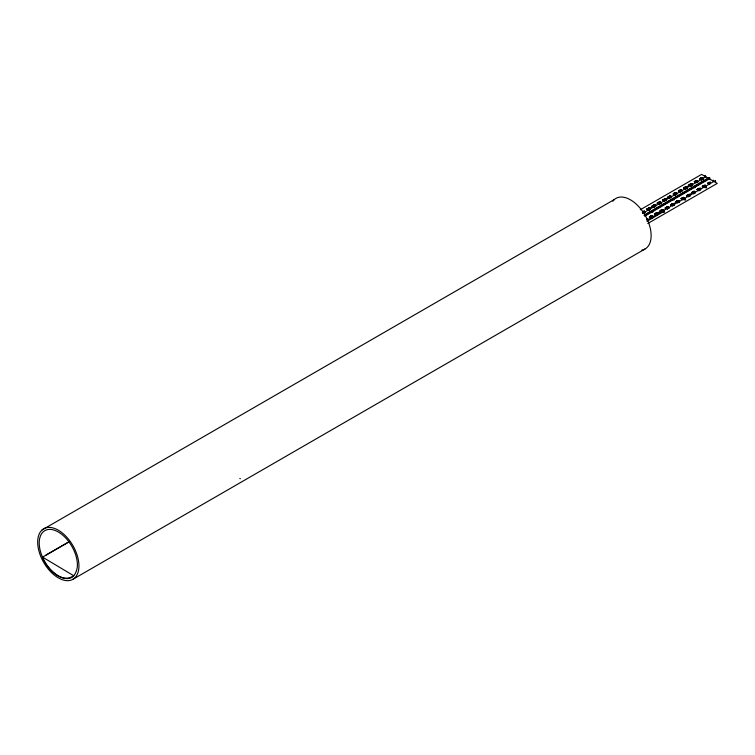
<?xml version="1.0" encoding="UTF-8"?>
<svg xmlns="http://www.w3.org/2000/svg" width="755" height="755" viewBox="0 0 755 755"><rect width="100%" height="100%" fill="white"/><g stroke="black" fill="none" stroke-linecap="round" stroke-linejoin="round"><path stroke-width="1.13" d="M652.094 211.306L652.915 211.504L652.697 211.041M663.258 211.4L664.211 211.324L663.305 210.72M684.134 199.726L685.625 199.952L684.417 199.188M695.346 186.957L694.676 186.862M642.788 211.542L643.722 211.626M652.848 205.983L653.075 206.747L652.745 205.86L652.848 206.615L654.613 205.473M655.482 213.693L657.699 212.806L655.595 214.307L655.651 213.287M664.24 199.311C666.335 198.254 659.917 201.604 664.372 199.037L664.457 199.395M656.406 213.108C658.813 211.815 651.065 215.902 656.539 212.834L656.841 212.778M669.525 196.262L669.534 196.215M661.701 210.013L661.691 210.06M666.07 207.446L666.165 208.201L666.25 207.427M673.998 194.403L676.093 193.365L673.998 194.403L674.206 193.705M674.734 193.346L674.942 192.931C672.658 192.987 673.753 194.979 673.064 194.007L675.498 193.252L674.942 192.931M679.283 190.713L679.519 191.487L681.057 190.203M671.535 204.369L671.686 205.285L673.554 204.114L671.95 204.737L672.941 205.369L672.412 205.624M672.271 203.954L672.96 203.992M686.673 187.259L684.568 188.297L684.653 187.523M685.398 186.938L686.021 187.202M690.674 184.05C692.779 182.984 686.352 186.334 690.806 183.767L690.901 184.126M688.05 194.932L686.389 195.687L688.824 194.611L687.833 194.809L688.362 194.875M698.715 188.684L699.394 188.731M704 185.636L704.009 185.588M651.829 211.825C652.99 213.25 653.726 210.532 652.745 211.57M673.847 199.367C674.819 199.16 672.478 199.056 673.554 198.839M684.426 198.773L684.955 198.707L684.332 198.537M685.049 199.254L683.822 198.178L684.709 198.603M705.585 186.56L705.906 187.174L706.274 186.664M673.309 198.952L673.847 198.829M663.183 211.73C662.22 212.872 665.523 212.532 664.117 211.664M664.145 211.221L646.997 221.338M42.11 529.916L614.287 199.565M640.306 209.758L701.593 174.377L717.25 183.408L647.79 223.518M46.102 555.01L69.573 541.458M69.101 541.816L42.582 557.124C45.904 570.44 73.018 592.062 77.312 567.165A26.991 15.581 60 0 0 55.209 530.491A26.991 15.581 60 0 0 40.921 553.075C44.97 565.589 59.23 585.002 73.83 575.829L42.506 557.086M646.629 209.277L648.507 208.191C650.716 208.267 645.1 208.918 647.129 209.569L655.944 204.633M651.914 206.219L653.792 205.143C655.991 205.247 650.376 205.785 652.414 206.596M657.199 203.171L659.077 202.085C661.295 202.161 655.67 202.812 657.709 203.463L657.199 203.255M667.779 197.064L669.657 195.979C671.818 196.007 666.25 196.895 668.279 197.357M678.764 190.883C681.076 191.553 681.416 189.316 681.397 189.845C679.594 191.827 676.659 191.232 680.236 189.967M683.643 187.901L685.521 186.825C687.73 186.9 682.114 187.551 684.143 188.193L688.626 185.758M694.222 181.795L696.101 180.719C698.299 180.822 692.675 181.36 694.723 182.181L697.261 180.69C698.016 181.427 694.666 180.502 694.845 181.738M702.933 177.501L699.508 178.831L701.376 177.784M678.358 191.043C683.464 189.109 678.726 190.279 680.321 190.118M699.508 178.831L701.678 177.614M649.555 208.663L649.432 208.031L647.035 209.201M657.832 203.104L660.012 201.925L660.351 203.359L659.927 202.925M662.899 200.047L665.297 198.876C666.221 199.82 663.211 201.557 663.418 199.952M668.401 197.121L670.478 195.753L668.6 197.395L670.808 196.423M675.838 193.45L675.876 192.77L673.479 193.941M684.266 187.957L686.342 186.598L686.682 187.353C685.785 187.032 684.039 188.391 684.568 187.74M689.985 185.315L691.967 184.296L691.74 183.607L689.343 184.777M699.913 178.671L702.31 177.501L702.282 178.18M644.374 211.221L642.392 212.24L644.374 211.221L644.034 211.579C643.76 209.965 644.779 213.873 644.062 211.862M647.252 209.333C649.734 206.587 649.781 209.994 649.432 208.031M654.642 205.983L654.849 205.049L652.329 206.238L654.613 204.916L655.057 206.417L654.642 205.756M658.256 203.076C662.399 201.415 658.152 202.123 658.36 203.699L660.238 202.614L660.012 201.925M663.541 200.028C665.948 197.376 665.41 201 665.297 198.876M670.497 196.593C671.053 198.367 670.95 193.752 668.836 196.97L668.713 197.461M674.121 193.922L676.102 192.903L673.573 194.299M679.406 190.864L681.397 189.845M689.985 184.767C692.392 182.106 691.844 185.73 691.74 183.607M695.27 181.71L697.261 180.69M700.555 178.661L702.546 177.633M670.817 195.951L662.994 200.49L662.494 200.113M688.928 184.852L691.967 183.739M644.109 211.542L642.769 212.542L644.364 211.683M648.62 209.456L649.036 209.89L648.054 209.258L649.659 208.635L647.677 209.739M653.905 206.408C655.227 206.804 651.669 206.483 654.689 205.435M659.191 203.35C660.512 203.746 656.954 203.425 659.974 202.378M663.315 200.453C668.468 196.913 662.597 202.434 663.324 199.754M681.123 190.166L679.179 191.289L681.378 190.317M684.568 188.297L686.418 187.117M689.749 185.183C694.902 181.653 689.032 187.174 689.759 184.494M696.988 181.011L695.044 182.134L697.242 181.153L697.148 180.624M702.537 178.105L700.555 179.209M647.46 208.918L647.554 209.673L649.659 208.635M658.02 203.501L660.229 202.529M668.939 197.593L670.478 196.309M674.121 194.479L676.102 193.459M684.804 188.439L686.682 187.353M695.147 182.191C694.836 180.643 695.78 183.833 697.261 181.247L696.912 181.049M643.024 212.684L643.751 212.938L643.326 212.514M644.062 212.089L644.27 211.155M664.173 200.471L664.9 200.726L664.485 200.302M669.458 197.423L670.195 197.678L669.77 197.244M674.753 194.365L675.48 194.62L675.055 194.195M676.206 194.205L675.999 192.836M680.038 191.317L680.765 191.572L680.34 191.138M685.323 188.259L686.05 188.514L685.634 188.089M686.361 187.438L686.786 188.099L686.569 186.73M690.617 185.211L691.344 185.466L690.919 185.032M695.902 182.153L696.629 182.408L696.204 181.983M701.187 179.105L701.914 179.36L701.499 178.926M702.226 178.501L702.65 178.935L702.433 177.576M642.505 213.391L705.84 176.821L705.283 175.424L704.972 176.321M644.789 212.457L643.232 213.203L644.572 212.334M649.857 209.371C646.271 210.72 651.565 209.928 649.347 209.031M653.802 207.096L655.151 206.228M660.653 203.303L659.096 204.039L660.436 203.18M669.666 197.933L671.223 197.074L669.883 197.857M687.088 188.033L685.531 188.778L686.88 187.91M690.825 185.721L692.382 184.862L691.033 185.853M697.667 181.927L696.11 182.672L697.45 181.804M655.368 206.351L653.802 207.002M664.598 201.028L665.938 200.132L664.381 200.896M675.178 194.922L676.518 194.026L674.961 194.79M680.463 191.864L681.803 190.968L680.246 191.742M701.612 179.652L702.952 178.878M643.317 213.561L645.195 212.391L644.694 212.193M648.611 210.513L648.111 210.126L648.611 210.513L650.489 209.333L649.989 209.05L650.489 209.428M653.396 207.163L655.774 206.285L655.274 206.087M659.181 204.407L658.681 204.02L659.181 204.407L661.059 203.227L660.436 203.265M663.975 201.056L666.354 200.264L665.844 199.981M669.26 198.008L671.639 197.215L671.138 196.923M675.045 195.243L674.545 194.865L675.045 195.243L676.924 194.073L675.791 193.771M679.84 191.902L682.218 191.109L681.708 190.817M685.625 189.137L685.125 188.759L685.625 189.137L687.503 187.967L687.003 187.769M690.91 186.089L690.41 185.711L690.91 186.089L692.788 185.003L692.288 184.711M695.695 182.738L698.073 181.861L697.573 181.662M701.489 179.983L700.989 179.605L701.489 179.983L703.367 178.803L702.735 178.841M644.817 214.628L709.172 177.472L709.672 177.765L644.298 215.619M644.166 215.581L709.672 177.869M644.949 215.392L691.939 188.259M693.977 187.08L709.304 178.237L709.172 177.472M644.789 216.156L709.728 178.661L709.549 177.84M649.375 216.968L651.254 215.883C653.462 215.958 647.847 216.609 649.876 217.261L649.375 217.053M662.324 210.154C662.21 208.597 657.284 212.967 661.824 209.777L662.38 210.098M665.74 208.097L665.24 207.804L667.665 206.823L665.24 207.804L665.74 208.182M671.025 205.133L670.525 204.756L672.497 204.124M678.188 201C678.075 199.433 673.149 203.812 677.688 200.622L678.245 200.943M681.605 199.027L681.104 198.65L682.982 197.565L683.53 197.886M691.674 192.544L693.552 191.459C695.77 191.534 690.145 192.195 692.175 192.836L694.713 191.43L692.307 192.478M697.592 189.628L700.008 188.382L696.969 189.581L698.932 188.769M702.254 186.438L704.132 185.352C706.331 185.466 700.716 185.994 702.754 186.815L705.293 185.324L702.877 186.494M709.417 182.304C707.133 182.361 708.228 184.352 707.539 183.38L709.974 182.625M670.525 204.841L672.696 203.623L672.903 204.048M681.104 198.735C686.408 196.772 681.548 197.923 683.067 197.81M696.969 189.581L699.139 188.354L699.347 188.788M652.301 217.034L652.075 215.656L649.998 217.025M655.283 213.854L655.802 213.608M660.578 210.796L661.087 210.551M661.616 210.201L662.126 209.73M665.863 207.861L667.411 206.672M678.622 200.462C681.199 200.453 672.894 203.312 677.99 200.566M683.87 198.084L683.794 197.338L681.51 198.574M689.088 194.29L686.795 195.611L689.315 194.422L689.107 195.356L689.088 194.29L689.315 194.979L687.314 195.989L687.22 195.234M692.09 192.563C694.1 189.448 694.713 193.186 694.713 191.43M697.375 189.505C698.875 186.9 700.31 189.628 699.894 188.316M702.66 186.457L704.953 185.126L704.972 186.192M652.301 215.798C649.555 215.76 650.461 217.223 650.536 216.94L652.301 215.798L652.301 216.355M660.88 210.702C663.362 208.125 662.909 211.721 662.758 209.616M666.165 207.644L668.279 206.7L667.939 207.059C667.467 206.615 669.26 208.776 668.59 207.672M671.148 204.813C674.649 203.907 672.809 203.501 673.564 204.199M681.727 198.707L684.143 197.536L681.104 198.65M707.954 183.314C712.937 181.71 708.728 183.191 709.426 184.258M661.002 210.768L661.106 211.391L662.984 209.748M666.288 207.719L666.401 208.333L668.279 206.7M671.346 204.529L673.564 203.642M676.31 201.991L678.849 200.594M689.428 194.488L686.89 195.979L686.389 195.592M708.7 183.361C708.03 181.464 708.917 184.937 708.7 183.361L710.578 182.276M651.48 217.874L650.801 216.949L652.141 216.175M657.85 212.806L662.956 209.862M664.995 208.682L668.062 206.908M674.187 203.369L678.849 201.151M683.209 199.443L682.529 198.631L683.87 197.857L682.152 199.112L684.03 198.036M687.21 195.932L689.164 194.809M689.513 194.526L691.561 193.346M692.495 192.317L692.495 192.874L694.449 191.751M700.008 188.939L697.79 189.826L700.753 188.042M676.867 202.17L678.745 200.528M692.495 192.874L694.609 191.374M705.293 185.881L703.075 186.768L705.179 185.268M708.596 183.852L710.474 182.767M646.808 219.554L646.78 218.714L647.535 220.149M650.801 216.949L651.782 217.582M655.717 214.382L657.435 213.127M661.106 211.391L662.975 210.22M666.401 208.333L668.26 207.163M676.971 202.236L678.839 201.056M687.314 195.432L687.55 196.13L689.088 194.847M692.609 192.94C691.722 192.119 695.128 193.488 694.373 191.232M699.375 190.1C697.394 189.203 700.045 189.562 698.856 190.364M704.66 187.051C702.943 185.739 705.01 187.183 704.358 187.344M708.973 183.371L709.955 183.994M646.808 219.78L647.016 218.846M652.094 216.723L652.414 215.855M656.35 214.269L657.077 214.524L656.548 214.788M657.69 213.495L657.36 213.165C657.341 211.579 657.596 215.184 657.596 212.74M661.635 211.221L662.059 211.655M666.92 208.163L667.345 208.72M677.499 202.057L677.914 202.614M683.822 198.405L684.03 197.48M688.069 195.951L688.796 196.206L688.381 195.781M693.364 192.903L693.779 193.45M647.479 219.799L660.757 212.127M661.427 211.806L713.871 181.464L713.315 180.067L713.013 180.87M673.97 204.888L672.63 205.549M677.707 202.482L679.047 201.802M682.992 199.518L684.549 198.782M689.834 195.724L688.277 196.376L689.626 195.602M662.673 210.617L663.56 211.07M673.243 204.511L673.762 204.85M678.537 201.462L679.264 201.717M651.357 218.11L653.235 217.025L651.357 218.195L650.857 217.817L651.357 218.195M656.642 215.062L658.52 213.976L656.142 214.854L656.642 215.147M669.1 207.87L667.222 209.041L669.1 207.955M677.792 202.85L679.67 201.764L677.292 202.642M688.371 196.828L690.249 195.658L687.871 196.536M693.779 193.535L695.128 192.761M698.856 190.269L700.413 189.713M674.385 204.907C669.138 207.351 676.169 204.756 673.885 204.614M693.656 193.78L693.156 193.393L693.656 193.78L695.534 192.695M698.951 190.722L698.441 190.345L698.951 190.722L700.819 189.637M72.782 579.378A29.19 16.855 60 0 0 63.826 534.247A29.19 16.855 60 0 0 38.335 548.47A29.19 16.855 60 0 0 72.782 579.378L644.968 249.037M666.958 206.766L667.618 207.012M660.936 210.239L661.106 210.834M695.044 186.891L695.421 187.608L694.213 187.514M663.56 210.815L663.277 211.23M706.227 187.193L706.576 187.938L705.264 187.627M673.922 199.075L674.272 199.82L673.064 199.726M709.304 178.237L709.728 178.661M702.31 177.501L702.537 178.331M702.735 178.633L703.367 178.897M702.735 178.756L701.395 179.53M699.508 178.746L700.008 179.124M705.028 185.872L705.293 185.324M696.941 181.332L697.365 181.993L696.941 181.559M703.735 187.382L704.236 187.58M699.659 188.741L699.687 189.25M691.655 184.607L692.071 185.041L691.806 184.475M690.023 184.635L690.089 185.381M698.054 189.279L698.016 189.958M696.969 189.486L697.469 189.873M688.928 184.937L689.428 185.145M684.728 187.693L684.464 188.24M692.731 192.449L692.835 193.072M683.643 187.995L684.143 188.193M691.674 192.629L692.175 192.921M690.249 195.743L689.749 195.46M681.076 190.713L681.501 191.147L681.227 190.581M689.107 195.356L689.532 195.79L689.258 195.215M687.475 195.385L687.55 196.13M679.179 190.732L679.519 191.487M675.876 192.77L676.093 193.591M684.124 198.235L683.794 197.338M674.791 192.969L675.442 193.308M676.301 193.903L676.924 194.073M682.237 198.112L682.029 199.046L681.935 198.291M674.224 193.988L673.904 193.431L674.224 194.545M683.086 199.886L682.586 199.594M679.67 201.849L679.17 201.566M678.537 201.236L678.953 201.896M677.782 201.066L677.263 200.915L677.688 200.622M676.905 201.491L676.631 202.038M675.81 201.698L676.31 202.076M665.212 199.877L665.636 200.311L665.363 199.735M663.579 199.905L663.654 200.651M670.931 204.68L672.696 203.623M671.459 205.152L671.355 204.397M659.577 202.463L658.653 202.378L659.172 202.331M660.436 203.057L661.059 203.321M666.372 207.276L666.401 207.785M658.02 202.944L658.134 203.567M662.673 210.39L663.098 211.051M661.04 210.645L660.767 211.192M659.945 210.862L660.455 211.155M658.52 213.976L657.898 214.014M649.007 208.569L648.073 208.484L648.507 208.191M649.347 208.805L649.772 209.465M657.039 213.212L656.114 213.127L656.539 212.834M657.388 213.448L658.115 214.137L657.388 213.674M658.02 213.778L658.52 214.061M647.715 209.06L647.79 209.805M654.66 213.91L655.161 214.203M646.629 209.362L647.129 209.654M654.66 214.005L655.161 214.288M643.515 211.192L643.213 211.598M650.461 216.751L650.197 217.298M647.941 220.167L647.441 219.884M239.845 478.434L240.345 478.727M673.394 204.379L673.668 204.945M646.959 219.639L647.233 220.215M694.09 193.157L693.666 192.723M683.511 199.263L683.086 198.829M678.226 202.312L677.801 201.887M672.941 205.369L672.516 204.935M667.647 208.418L667.222 207.993M662.361 211.476L661.937 211.041M657.077 214.524L656.652 214.099M652.518 217.157L652.075 215.656M710.313 182.823L710.238 182.078L708.171 183.522M708.473 183.22L708.473 183.776L708.369 183.021M703.386 186.126L703.179 186.834M700.668 179.275L700.489 178.123L700.432 179.143M700.338 178.388L700.329 179.077M697.894 189.326L697.894 189.882M697.799 189.127L697.79 189.826M695.355 181.493L695.383 182.332M694.053 191.751L693.128 191.751L693.647 191.704M689.862 184.692L689.862 185.249M687.503 187.967L686.88 188.004M686.446 186.664L686.361 187.665M682.152 198.556L682.265 199.178M681.284 189.788L681.284 190.345M679.189 190.6L679.283 191.355M673.904 193.648L673.885 194.346M671.686 204.728L671.686 205.285M670.704 195.894L670.704 196.451M670.582 195.819L670.497 196.819M668.166 206.634L668.26 207.389M662.881 209.692L662.881 210.249M660.134 202L660.229 202.755M655.717 213.825L655.821 214.439M654.849 205.049L654.849 205.605M652.735 216.827L653.235 217.025L652.603 217.062M651.754 216.175L650.819 216.175L651.338 216.128M647.554 209.116L647.554 209.673M645.195 212.391L644.572 212.429M612.815 201.179A29.19 16.855 60 0 1 644.751 214.684A29.19 16.855 60 0 1 641.948 250.132M653.49 205.218L653.887 205.587L653.49 205.218M695.789 180.794L696.185 181.162L695.789 180.794M715.164 180.511L715.598 181.738L715.164 180.511M709.521 184.531L709.02 184.239L709.521 184.531"/></g></svg>
